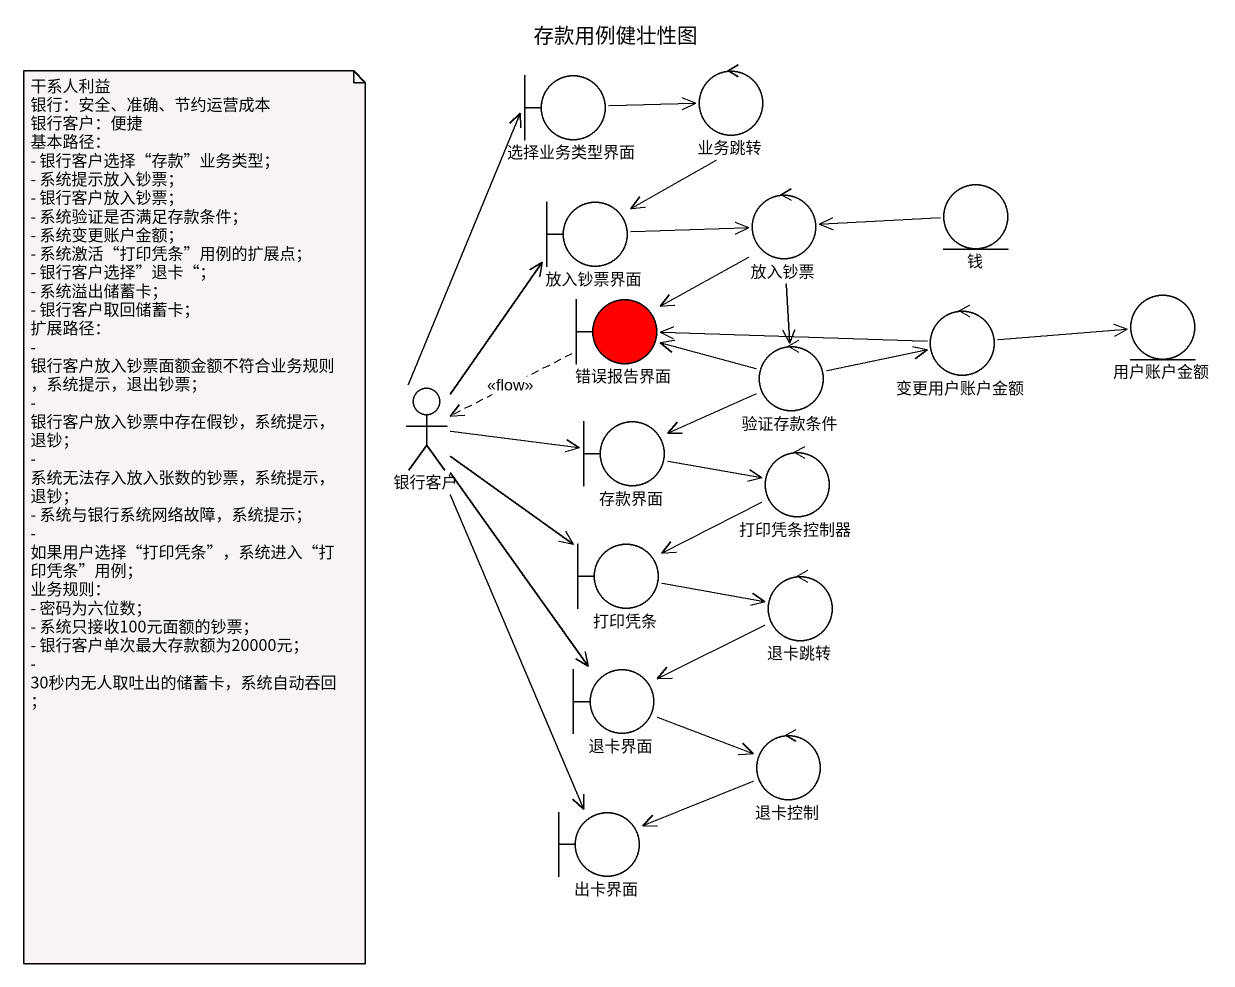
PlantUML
@startuml
title 存款用例健壮性图
boundary 选择业务类型界面
control 业务跳转
boundary 放入钞票界面
control 放入钞票
entity 钱
boundary 错误报告界面 #FF0000
control 变更用户账户金额
entity 用户账户金额
control 验证存款条件
actor 银行客户
boundary 存款界面
control 打印凭条控制器
boundary 打印凭条
control 退卡跳转
boundary 退卡界面
control 退卡控制
boundary 出卡界面
选择业务类型界面 -right-> 业务跳转
业务跳转 --> 放入钞票界面
放入钞票界面 -right-> 放入钞票
放入钞票 --> 错误报告界面
放入钞票 --> 验证存款条件
钱 -left-> 放入钞票
错误报告界面 .left.> 银行客户 : <<flow>>
变更用户账户金额 -left-> 错误报告界面
变更用户账户金额 -right-> 用户账户金额
验证存款条件 -left-> 错误报告界面
验证存款条件 -right-> 变更用户账户金额
验证存款条件 -left-> 存款界面
银行客户 -up-> 选择业务类型界面
银行客户 -up-> 放入钞票界面
银行客户 -right-> 存款界面
银行客户 --> 打印凭条
银行客户 --> 退卡界面
银行客户 --> 出卡界面
存款界面 -right-> 打印凭条控制器
打印凭条控制器 -left-> 打印凭条
打印凭条 -right-> 退卡跳转
退卡跳转 -left-> 退卡界面
退卡界面 -right-> 退卡控制
退卡控制 -left-> 出卡界面
note as N1
  干系人利益
  银行：安全、准确、节约运营成本
  银行客户：便捷
  基本路径：
  - 银行客户选择“存款”业务类型；
  - 系统提示放入钞票；
  - 银行客户放入钞票；
  - 系统验证是否满足存款条件；
  - 系统变更账户金额；
  - 系统激活“打印凭条”用例的扩展点；
  - 银行客户选择”退卡“；
  - 系统溢出储蓄卡；
  - 银行客户取回储蓄卡；
  扩展路径：
  - 银行客户放入钞票面额金额不符合业务规则，系统提示，退出钞票；
  - 银行客户放入钞票中存在假钞，系统提示，退钞；
  - 系统无法存入放入张数的钞票，系统提示，退钞；
  - 系统与银行系统网络故障，系统提示；
  - 如果用户选择“打印凭条”，系统进入“打印凭条”用例；
  业务规则：
  - 密码为六位数；
  - 系统只接收100元面额的钞票；
  - 银行客户单次最大存款额为20000元；
  - 30秒内无人取吐出的储蓄卡，系统自动吞回；
end note
@enduml
